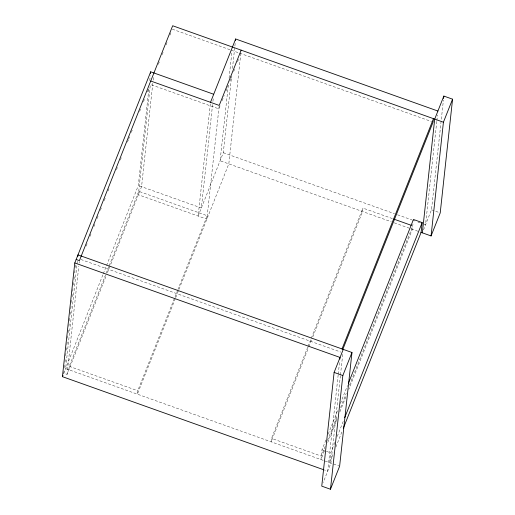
<?xml version="1.0" encoding="UTF-8"?>
<svg xmlns="http://www.w3.org/2000/svg" width="515" height="515" viewBox="0 0 515 515"><rect width="100%" height="100%" fill="white"/><g stroke="black" fill="none" stroke-linecap="round" stroke-linejoin="round"><path stroke-width="0.39" stroke-dasharray="2.58 1.93" d="M64.06 370.832L63.802 373.214L67.04 374.373L106.431 275.177M64.407 367.652L64.665 365.264M65.012 362.084L65.27 359.695M65.701 355.717L65.965 353.335M66.306 350.155L66.57 347.767M66.911 344.587L67.259 341.406M67.607 338.22L67.864 335.838M68.212 332.658L68.553 329.478M68.901 326.291L69.158 323.909M69.506 320.729L69.853 317.543M70.195 314.362L70.458 311.981M70.8 308.794L71.147 305.614M71.495 302.434L71.752 300.052M72.1 296.865L72.358 294.483M72.705 291.303L73.046 288.117M73.394 284.937L73.651 282.555M73.999 279.368L74.34 276.188M74.688 273.008L74.945 270.62M75.293 267.44L75.641 264.259M77.295 261.247L65.63 368.611L338.896 465.966M67.04 374.373L78.789 266.21M79.136 263.03L79.31 261.44M68.868 369.764L69.242 366.332L108.871 266.538M106.56 265.54L138.329 185.535L148.874 88.509M149.736 80.552L150.251 75.782M150.206 85.793L138.368 194.747L206.869 219.152L219.223 105.421M152.801 83.295L141.567 186.688L106.727 274.437M153.148 80.115L153.489 76.935M177.669 290.196L137.743 390.737L137.37 394.168L175.222 298.835M210.332 103.908L198.146 216.043L223.298 152.717L231.415 77.958M212.579 104.597L201.352 207.983L138.329 185.535M212.927 101.416L213.274 98.23M228.306 85.22L220.098 160.777L391.291 221.765M229.078 78.061L231.93 51.822M232.452 68.411L235.22 42.964M240.82 53.335L228.815 163.879L175.518 298.095M307.719 347.168L271.495 438.387L271.128 441.819L308.536 347.612M325.866 440.042L322.01 449.762L320.942 459.567L324.508 450.593M338.162 374.946L327.707 471.173L324.675 470.098M338.246 374.148L339.63 361.427M334.879 442.398L330.727 452.865L329.658 462.67L333.52 452.949M340.409 375.635L330.907 463.114L323.233 482.433M340.499 374.836L342.829 353.367M392.379 218.585L362.946 208.099L362.573 211.53L312.096 338.638M412.959 223.999L412.386 229.278L348.848 389.282M436.784 121.379L425.551 224.772L424.038 224.231M436.868 120.587L437.473 115.019M423.517 229.896L431.499 209.798L443.421 100.052M86.172 246.061L87.087 243.769M90.054 236.288L90.949 234.048M93.917 226.568L94.805 224.328M97.116 218.508L98.075 216.1M100.373 210.313L101.931 206.38M104.217 200.631L105.794 196.666M108.06 190.949L108.948 188.715M116.48 169.744L117.368 167.504M120.343 160.023L121.231 157.783M127.463 142.082L128.357 139.835M128.653 139.089L129.542 136.848M131.325 132.361L132.213 130.121M139.636 111.427L140.531 109.186M143.498 101.706L144.387 99.466M147.393 91.895L148.281 89.662M158.343 64.324L159.83 60.583M162.206 54.603L163.094 52.363M166.062 44.882L167.549 41.142M169.924 35.162L171.405 31.421M63.596 373.742L103 274.514M103.296 273.768L106.264 266.287M109.167 265.792L138.741 191.316L207.242 215.721L177.958 289.449M220.034 105.865L218.849 108.852L150.348 84.447M222.113 100.637L224.186 95.41M225.969 90.93L228.042 85.702M229.825 81.216L230.714 78.975M231.01 78.228L231.898 75.988M233.675 71.508L234.57 69.267M237.531 61.8L239.018 58.066M308.015 346.421L310.989 338.947M311.285 338.201L362.946 208.099M308.833 346.865L311.8 339.385M328.242 434.061L338.04 409.386M340.415 403.406L347.541 385.458M325.177 446.415L321.315 456.135L271.495 438.387M327.553 440.434L337.351 415.76M340.615 407.532L346.254 393.331M349.518 385.104L412.76 225.847M327.772 442.372L337.274 418.444M339.945 411.717L346.473 395.263M337.254 436.417L343.788 419.97M335.896 446.969L342.43 430.521M172.3 29.181L230.501 49.916M231.261 50.187L238.818 52.878M239.572 53.148L431.576 121.553M431.499 209.798L438.761 212.386M223.298 152.717L394.496 213.706M397.522 214.781L411.916 219.911M412.676 220.182L414.948 220.993M417.974 222.068L420.246 222.879M394.271 222.828L417.807 231.209M80.855 259.47L340.885 352.106M322.01 449.762L325.641 451.056M326.368 451.314L330.727 452.865M69.242 366.332L137.743 390.737"/><path stroke-width="0.77" d="M323.916 469.828L62.431 376.671L74.784 262.946L150.689 71.804L213.706 94.258M77.817 256.476L77.984 254.88L351.977 352.492L339.623 466.223L330.482 489.25L321.759 486.147L334.113 372.416L343.26 349.389M150.515 73.394L150.689 71.804M235.477 40.576L235.651 38.986L437.905 111.04M339.887 359.039L340.061 357.449L74.784 262.946M330.482 489.25L342.835 375.525L351.977 352.492M348.43 383.218L413.455 219.474L422.171 222.583L421.109 232.387L343.318 428.28M422.352 232.832L434.705 119.1L443.853 96.073L452.569 99.176L440.216 212.907L431.068 235.934L420.839 232.291M443.589 98.462L443.853 96.073M431.068 235.934L443.421 122.21L452.569 99.176M62.431 376.671L63.01 375.203M210.506 102.318L235.651 38.986M241.168 50.155L219.223 105.421L150.721 81.016M342.018 348.945L433.463 118.656L433.089 122.087L342.829 349.382M344.677 417.729L422.171 222.583M443.421 122.21L172.673 25.75L79.394 260.642L76.156 259.489M393.891 219.126L411.253 225.313M334.113 372.416L342.835 375.525"/></g></svg>
